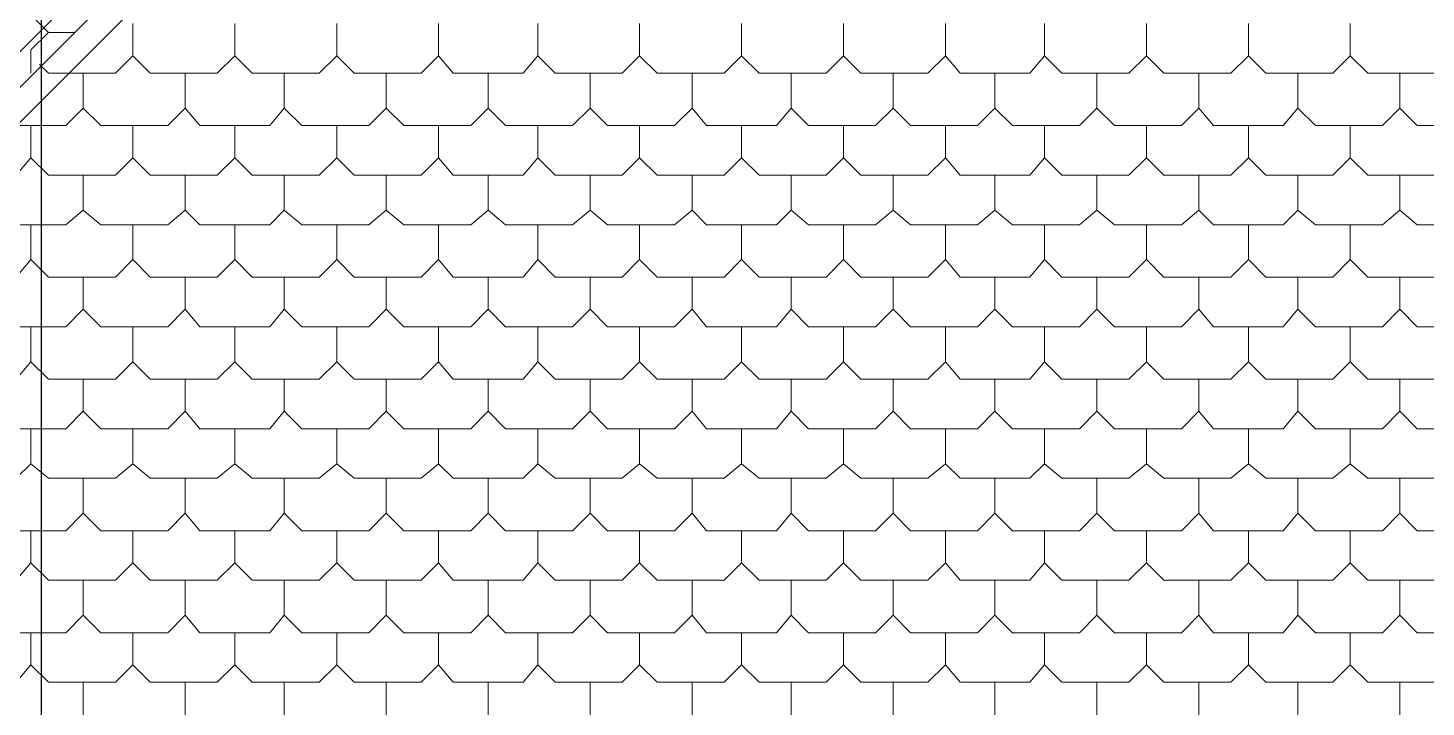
# Model space of a CAD drawing. Header units: millimetres. Extents: x -59 to 47, y 152 to 919.
# Drawn here: x -42.8 to -36.64, y 602.86 to 605.85 of the extents above; entities that cross this region are included whole.
import ezdxf

# ---------------------------------------------------------------- set-up
doc = ezdxf.new("R2010")
doc.units = ezdxf.units.MM
doc.layers.add('PDF_014408$BL-ROOF', color=7, linetype='Continuous')

msp = doc.modelspace()

# ---------------------------------------------------------------- linework, layer by layer
msp.add_line((-42.7365, 397.5642), (-42.7365, 918.7627))
at = {"layer": 'PDF_014408$BL-ROOF', "lineweight": 9}
for points in [[(-49.6944, 598.7245), (-40.2316, 608.1873), (-49.6944, 617.6501)], [(-5.2911, 598.7245), (-5.2911, 607.2), (-9.4968, 607.2), (-9.4968, 607.1743), (-32.5383, 607.1743), (-32.5383, 608.1873), (-40.2316, 608.1873), (-49.6944, 598.7245)]]:
    msp.add_lwpolyline(points, close=True, dxfattribs=at)
for points in [[(-49.6944, 617.4962), (-40.3855, 608.1873), (-49.6944, 598.8912)], [(-32.5383, 608.0847), (-40.1803, 608.0847), (-49.5405, 598.7245)], [(-42.7063, 606.2768), (-42.7832, 606.1998), (-42.7832, 605.9049), (-42.7063, 605.828), (-42.5909, 605.828)], [(-42.7447, 605.687), (-42.7063, 605.6485), (-42.4114, 605.6485), (-42.3344, 605.7254), (-42.3344, 605.8665)], [(-42.3344, 605.7254), (-42.2575, 605.6485), (-41.9626, 605.6485), (-41.8857, 605.7254), (-41.8857, 605.8665)], [(-41.8857, 605.7254), (-41.8087, 605.6485), (-41.5138, 605.6485), (-41.4369, 605.7254), (-41.4369, 605.8665)], [(-41.4369, 605.7254), (-41.3599, 605.6485), (-41.065, 605.6485), (-40.9881, 605.7254), (-40.9881, 605.8665)], [(-40.9881, 605.7254), (-40.924, 605.6485), (-40.6163, 605.6485), (-40.5521, 605.7254), (-40.5521, 605.8665)], [(-40.5521, 605.7254), (-40.4752, 605.6485), (-40.1803, 605.6485), (-40.1034, 605.7254), (-40.1034, 605.8665)], [(-40.1034, 605.7254), (-40.0264, 605.6485), (-39.7315, 605.6485), (-39.6546, 605.7254), (-39.6546, 605.8665)], [(-39.6546, 605.7254), (-39.5777, 605.6485), (-39.2827, 605.6485), (-39.2058, 605.7254), (-39.2058, 605.8665)], [(-39.2058, 605.7254), (-39.1289, 605.6485), (-38.834, 605.6485), (-38.757, 605.7254), (-38.757, 605.8665)], [(-38.757, 605.7254), (-38.6929, 605.6485), (-38.3852, 605.6485), (-38.3211, 605.7254), (-38.3211, 605.8665)], [(-38.3211, 605.7254), (-38.2441, 605.6485), (-37.9492, 605.6485), (-37.8723, 605.7254), (-37.8723, 605.8665)], [(-37.8723, 605.7254), (-37.7954, 605.6485), (-37.5005, 605.6485), (-37.4235, 605.7254), (-37.4235, 605.8665)], [(-37.4235, 605.7254), (-37.3466, 605.6485), (-37.0517, 605.6485), (-36.9747, 605.7254), (-36.9747, 605.8665)], [(-36.9747, 605.7254), (-36.8978, 605.6485), (-36.6029, 605.6485), (-36.526, 605.7254), (-36.526, 605.8665)], [(-42.7063, 605.828), (-42.7832, 605.7511), (-42.7832, 605.6485)], [(-42.9627, 605.4562), (-42.9243, 605.4177), (-42.6293, 605.4177), (-42.5524, 605.4946), (-42.5524, 605.6485)], [(-42.5524, 605.4946), (-42.4755, 605.4177), (-42.1806, 605.4177), (-42.1036, 605.4946), (-42.1036, 605.6485)], [(-42.1036, 605.4946), (-42.0395, 605.4177), (-41.7318, 605.4177), (-41.6677, 605.4946), (-41.6677, 605.6485)], [(-41.6677, 605.4946), (-41.5907, 605.4177), (-41.2958, 605.4177), (-41.2189, 605.4946), (-41.2189, 605.6485)], [(-41.2189, 605.4946), (-41.142, 605.4177), (-40.8471, 605.4177), (-40.7701, 605.4946), (-40.7701, 605.6485)], [(-40.7701, 605.4946), (-40.6932, 605.4177), (-40.3983, 605.4177), (-40.3213, 605.4946), (-40.3213, 605.6485)], [(-40.3213, 605.4946), (-40.2444, 605.4177), (-39.9495, 605.4177), (-39.8726, 605.4946), (-39.8726, 605.6485)], [(-39.8726, 605.4946), (-39.8085, 605.4177), (-39.5007, 605.4177), (-39.4366, 605.4946), (-39.4366, 605.6485)], [(-39.4366, 605.4946), (-39.3597, 605.4177), (-39.0648, 605.4177), (-38.9878, 605.4946), (-38.9878, 605.6485)], [(-38.9878, 605.4946), (-38.9109, 605.4177), (-38.616, 605.4177), (-38.5391, 605.4946), (-38.5391, 605.6485)], [(-38.5391, 605.4946), (-38.4621, 605.4177), (-38.1672, 605.4177), (-38.0903, 605.4946), (-38.0903, 605.6485)], [(-38.0903, 605.4946), (-38.0133, 605.4177), (-37.7184, 605.4177), (-37.6415, 605.4946), (-37.6415, 605.6485)], [(-37.6415, 605.4946), (-37.5774, 605.4177), (-37.2697, 605.4177), (-37.2055, 605.4946), (-37.2055, 605.6485)], [(-37.2055, 605.4946), (-37.1286, 605.4177), (-36.8337, 605.4177), (-36.7568, 605.4946), (-36.7568, 605.6485)], [(-36.7568, 605.4946), (-36.6798, 605.4177), (-36.3849, 605.4177), (-36.308, 605.4946), (-36.308, 605.6485)], [(-43.1807, 605.2382), (-43.1551, 605.1997), (-42.8473, 605.1997), (-42.7832, 605.2766), (-42.7832, 605.4177)], [(-42.7832, 605.2766), (-42.7063, 605.1997), (-42.4114, 605.1997), (-42.3344, 605.2766), (-42.3344, 605.4177)], [(-42.3344, 605.2766), (-42.2575, 605.1997), (-41.9626, 605.1997), (-41.8857, 605.2766), (-41.8857, 605.4177)], [(-41.8857, 605.2766), (-41.8087, 605.1997), (-41.5138, 605.1997), (-41.4369, 605.2766), (-41.4369, 605.4177)], [(-41.4369, 605.2766), (-41.3599, 605.1997), (-41.065, 605.1997), (-40.9881, 605.2766), (-40.9881, 605.4177)], [(-40.9881, 605.2766), (-40.924, 605.1997), (-40.6163, 605.1997), (-40.5521, 605.2766), (-40.5521, 605.4177)], [(-40.5521, 605.2766), (-40.4752, 605.1997), (-40.1803, 605.1997), (-40.1034, 605.2766), (-40.1034, 605.4177)], [(-40.1034, 605.2766), (-40.0264, 605.1997), (-39.7315, 605.1997), (-39.6546, 605.2766), (-39.6546, 605.4177)], [(-39.6546, 605.2766), (-39.5777, 605.1997), (-39.2827, 605.1997), (-39.2058, 605.2766), (-39.2058, 605.4177)], [(-39.2058, 605.2766), (-39.1289, 605.1997), (-38.834, 605.1997), (-38.757, 605.2766), (-38.757, 605.4177)], [(-38.757, 605.2766), (-38.6929, 605.1997), (-38.3852, 605.1997), (-38.3211, 605.2766), (-38.3211, 605.4177)], [(-38.3211, 605.2766), (-38.2441, 605.1997), (-37.9492, 605.1997), (-37.8723, 605.2766), (-37.8723, 605.4177)], [(-37.8723, 605.2766), (-37.7954, 605.1997), (-37.5005, 605.1997), (-37.4235, 605.2766), (-37.4235, 605.4177)], [(-37.4235, 605.2766), (-37.3466, 605.1997), (-37.0517, 605.1997), (-36.9747, 605.2766), (-36.9747, 605.4177)], [(-36.9747, 605.2766), (-36.8978, 605.1997), (-36.6029, 605.1997), (-36.526, 605.2766), (-36.526, 605.4177)], [(-43.0012, 605.0458), (-42.9243, 604.9817), (-42.6293, 604.9817), (-42.5524, 605.0458), (-42.5524, 605.1997)], [(-42.5524, 605.0458), (-42.4755, 604.9817), (-42.1806, 604.9817), (-42.1036, 605.0458), (-42.1036, 605.1997)], [(-42.1036, 605.0458), (-42.0395, 604.9817), (-41.7318, 604.9817), (-41.6677, 605.0458), (-41.6677, 605.1997)], [(-41.6677, 605.0458), (-41.5907, 604.9817), (-41.2958, 604.9817), (-41.2189, 605.0458), (-41.2189, 605.1997)], [(-41.2189, 605.0458), (-41.142, 604.9817), (-40.8471, 604.9817), (-40.7701, 605.0458), (-40.7701, 605.1997)], [(-40.7701, 605.0458), (-40.6932, 604.9817), (-40.3983, 604.9817), (-40.3213, 605.0458), (-40.3213, 605.1997)], [(-40.3213, 605.0458), (-40.2444, 604.9817), (-39.9495, 604.9817), (-39.8726, 605.0458), (-39.8726, 605.1997)], [(-39.8726, 605.0458), (-39.8085, 604.9817), (-39.5007, 604.9817), (-39.4366, 605.0458), (-39.4366, 605.1997)], [(-39.4366, 605.0458), (-39.3597, 604.9817), (-39.0648, 604.9817), (-38.9878, 605.0458), (-38.9878, 605.1997)], [(-38.9878, 605.0458), (-38.9109, 604.9817), (-38.616, 604.9817), (-38.5391, 605.0458), (-38.5391, 605.1997)], [(-38.5391, 605.0458), (-38.4621, 604.9817), (-38.1672, 604.9817), (-38.0903, 605.0458), (-38.0903, 605.1997)], [(-38.0903, 605.0458), (-38.0133, 604.9817), (-37.7184, 604.9817), (-37.6415, 605.0458), (-37.6415, 605.1997)], [(-37.6415, 605.0458), (-37.5774, 604.9817), (-37.2697, 604.9817), (-37.2055, 605.0458), (-37.2055, 605.1997)], [(-37.2055, 605.0458), (-37.1286, 604.9817), (-36.8337, 604.9817), (-36.7568, 605.0458), (-36.7568, 605.1997)], [(-36.7568, 605.0458), (-36.6798, 604.9817), (-36.3849, 604.9817), (-36.308, 605.0458), (-36.308, 605.1997)], [(-43.2192, 604.8279), (-43.1551, 604.7509), (-42.8473, 604.7509), (-42.7832, 604.8279), (-42.7832, 604.9817)], [(-42.7832, 604.8279), (-42.7063, 604.7509), (-42.4114, 604.7509), (-42.3344, 604.8279), (-42.3344, 604.9817)], [(-42.3344, 604.8279), (-42.2575, 604.7509), (-41.9626, 604.7509), (-41.8857, 604.8279), (-41.8857, 604.9817)], [(-41.8857, 604.8279), (-41.8087, 604.7509), (-41.5138, 604.7509), (-41.4369, 604.8279), (-41.4369, 604.9817)], [(-41.4369, 604.8279), (-41.3599, 604.7509), (-41.065, 604.7509), (-40.9881, 604.8279), (-40.9881, 604.9817)], [(-40.9881, 604.8279), (-40.924, 604.7509), (-40.6163, 604.7509), (-40.5521, 604.8279), (-40.5521, 604.9817)], [(-40.5521, 604.8279), (-40.4752, 604.7509), (-40.1803, 604.7509), (-40.1034, 604.8279), (-40.1034, 604.9817)], [(-40.1034, 604.8279), (-40.0264, 604.7509), (-39.7315, 604.7509), (-39.6546, 604.8279), (-39.6546, 604.9817)], [(-39.6546, 604.8279), (-39.5777, 604.7509), (-39.2827, 604.7509), (-39.2058, 604.8279), (-39.2058, 604.9817)], [(-39.2058, 604.8279), (-39.1289, 604.7509), (-38.834, 604.7509), (-38.757, 604.8279), (-38.757, 604.9817)], [(-38.757, 604.8279), (-38.6929, 604.7509), (-38.3852, 604.7509), (-38.3211, 604.8279), (-38.3211, 604.9817)], [(-38.3211, 604.8279), (-38.2441, 604.7509), (-37.9492, 604.7509), (-37.8723, 604.8279), (-37.8723, 604.9817)], [(-37.8723, 604.8279), (-37.7954, 604.7509), (-37.5005, 604.7509), (-37.4235, 604.8279), (-37.4235, 604.9817)], [(-37.4235, 604.8279), (-37.3466, 604.7509), (-37.0517, 604.7509), (-36.9747, 604.8279), (-36.9747, 604.9817)], [(-36.9747, 604.8279), (-36.8978, 604.7509), (-36.6029, 604.7509), (-36.526, 604.8279), (-36.526, 604.9817)], [(-43.0012, 604.6099), (-42.9243, 604.533), (-42.6293, 604.533), (-42.5524, 604.6099), (-42.5524, 604.7509)], [(-42.5524, 604.6099), (-42.4755, 604.533), (-42.1806, 604.533), (-42.1036, 604.6099), (-42.1036, 604.7509)], [(-42.1036, 604.6099), (-42.0395, 604.533), (-41.7318, 604.533), (-41.6677, 604.6099), (-41.6677, 604.7509)], [(-41.6677, 604.6099), (-41.5907, 604.533), (-41.2958, 604.533), (-41.2189, 604.6099), (-41.2189, 604.7509)], [(-41.2189, 604.6099), (-41.142, 604.533), (-40.8471, 604.533), (-40.7701, 604.6099), (-40.7701, 604.7509)], [(-40.7701, 604.6099), (-40.6932, 604.533), (-40.3983, 604.533), (-40.3213, 604.6099), (-40.3213, 604.7509)], [(-40.3213, 604.6099), (-40.2444, 604.533), (-39.9495, 604.533), (-39.8726, 604.6099), (-39.8726, 604.7509)], [(-39.8726, 604.6099), (-39.8085, 604.533), (-39.5007, 604.533), (-39.4366, 604.6099), (-39.4366, 604.7509)], [(-39.4366, 604.6099), (-39.3597, 604.533), (-39.0648, 604.533), (-38.9878, 604.6099), (-38.9878, 604.7509)], [(-38.9878, 604.6099), (-38.9109, 604.533), (-38.616, 604.533), (-38.5391, 604.6099), (-38.5391, 604.7509)], [(-38.5391, 604.6099), (-38.4621, 604.533), (-38.1672, 604.533), (-38.0903, 604.6099), (-38.0903, 604.7509)], [(-38.0903, 604.6099), (-38.0133, 604.533), (-37.7184, 604.533), (-37.6415, 604.6099), (-37.6415, 604.7509)], [(-37.6415, 604.6099), (-37.5774, 604.533), (-37.2697, 604.533), (-37.2055, 604.6099), (-37.2055, 604.7509)], [(-37.2055, 604.6099), (-37.1286, 604.533), (-36.8337, 604.533), (-36.7568, 604.6099), (-36.7568, 604.7509)], [(-36.7568, 604.6099), (-36.6798, 604.533), (-36.3849, 604.533), (-36.308, 604.6099), (-36.308, 604.7509)], [(-43.2192, 604.3791), (-43.1551, 604.3022), (-42.8473, 604.3022), (-42.7832, 604.3791), (-42.7832, 604.533)], [(-42.7832, 604.3791), (-42.7063, 604.3022), (-42.4114, 604.3022), (-42.3344, 604.3791), (-42.3344, 604.533)], [(-42.3344, 604.3791), (-42.2575, 604.3022), (-41.9626, 604.3022), (-41.8857, 604.3791), (-41.8857, 604.533)], [(-41.8857, 604.3791), (-41.8087, 604.3022), (-41.5138, 604.3022), (-41.4369, 604.3791), (-41.4369, 604.533)], [(-41.4369, 604.3791), (-41.3599, 604.3022), (-41.065, 604.3022), (-40.9881, 604.3791), (-40.9881, 604.533)], [(-40.9881, 604.3791), (-40.924, 604.3022), (-40.6163, 604.3022), (-40.5521, 604.3791), (-40.5521, 604.533)], [(-40.5521, 604.3791), (-40.4752, 604.3022), (-40.1803, 604.3022), (-40.1034, 604.3791), (-40.1034, 604.533)], [(-40.1034, 604.3791), (-40.0264, 604.3022), (-39.7315, 604.3022), (-39.6546, 604.3791), (-39.6546, 604.533)], [(-39.6546, 604.3791), (-39.5777, 604.3022), (-39.2827, 604.3022), (-39.2058, 604.3791), (-39.2058, 604.533)], [(-39.2058, 604.3791), (-39.1289, 604.3022), (-38.834, 604.3022), (-38.757, 604.3791), (-38.757, 604.533)], [(-38.757, 604.3791), (-38.6929, 604.3022), (-38.3852, 604.3022), (-38.3211, 604.3791), (-38.3211, 604.533)], [(-38.3211, 604.3791), (-38.2441, 604.3022), (-37.9492, 604.3022), (-37.8723, 604.3791), (-37.8723, 604.533)], [(-37.8723, 604.3791), (-37.7954, 604.3022), (-37.5005, 604.3022), (-37.4235, 604.3791), (-37.4235, 604.533)], [(-37.4235, 604.3791), (-37.3466, 604.3022), (-37.0517, 604.3022), (-36.9747, 604.3791), (-36.9747, 604.533)], [(-36.9747, 604.3791), (-36.8978, 604.3022), (-36.6029, 604.3022), (-36.526, 604.3791), (-36.526, 604.533)], [(-43.0012, 604.1611), (-42.9243, 604.0842), (-42.6293, 604.0842), (-42.5524, 604.1611), (-42.5524, 604.3022)], [(-42.5524, 604.1611), (-42.4755, 604.0842), (-42.1806, 604.0842), (-42.1036, 604.1611), (-42.1036, 604.3022)], [(-42.1036, 604.1611), (-42.0395, 604.0842), (-41.7318, 604.0842), (-41.6677, 604.1611), (-41.6677, 604.3022)], [(-41.6677, 604.1611), (-41.5907, 604.0842), (-41.2958, 604.0842), (-41.2189, 604.1611), (-41.2189, 604.3022)], [(-41.2189, 604.1611), (-41.142, 604.0842), (-40.8471, 604.0842), (-40.7701, 604.1611), (-40.7701, 604.3022)], [(-40.7701, 604.1611), (-40.6932, 604.0842), (-40.3983, 604.0842), (-40.3213, 604.1611), (-40.3213, 604.3022)], [(-40.3213, 604.1611), (-40.2444, 604.0842), (-39.9495, 604.0842), (-39.8726, 604.1611), (-39.8726, 604.3022)], [(-39.8726, 604.1611), (-39.8085, 604.0842), (-39.5007, 604.0842), (-39.4366, 604.1611), (-39.4366, 604.3022)], [(-39.4366, 604.1611), (-39.3597, 604.0842), (-39.0648, 604.0842), (-38.9878, 604.1611), (-38.9878, 604.3022)], [(-38.9878, 604.1611), (-38.9109, 604.0842), (-38.616, 604.0842), (-38.5391, 604.1611), (-38.5391, 604.3022)], [(-38.5391, 604.1611), (-38.4621, 604.0842), (-38.1672, 604.0842), (-38.0903, 604.1611), (-38.0903, 604.3022)], [(-38.0903, 604.1611), (-38.0133, 604.0842), (-37.7184, 604.0842), (-37.6415, 604.1611), (-37.6415, 604.3022)], [(-37.6415, 604.1611), (-37.5774, 604.0842), (-37.2697, 604.0842), (-37.2055, 604.1611), (-37.2055, 604.3022)], [(-37.2055, 604.1611), (-37.1286, 604.0842), (-36.8337, 604.0842), (-36.7568, 604.1611), (-36.7568, 604.3022)], [(-36.7568, 604.1611), (-36.6798, 604.0842), (-36.3849, 604.0842), (-36.308, 604.1611), (-36.308, 604.3022)], [(-43.2192, 603.9303), (-43.1551, 603.8662), (-42.8473, 603.8662), (-42.7832, 603.9303), (-42.7832, 604.0842)], [(-42.7832, 603.9303), (-42.7063, 603.8662), (-42.4114, 603.8662), (-42.3344, 603.9303), (-42.3344, 604.0842)], [(-42.3344, 603.9303), (-42.2575, 603.8662), (-41.9626, 603.8662), (-41.8857, 603.9303), (-41.8857, 604.0842)], [(-41.8857, 603.9303), (-41.8087, 603.8662), (-41.5138, 603.8662), (-41.4369, 603.9303), (-41.4369, 604.0842)], [(-41.4369, 603.9303), (-41.3599, 603.8662), (-41.065, 603.8662), (-40.9881, 603.9303), (-40.9881, 604.0842)], [(-40.9881, 603.9303), (-40.924, 603.8662), (-40.6163, 603.8662), (-40.5521, 603.9303), (-40.5521, 604.0842)], [(-40.5521, 603.9303), (-40.4752, 603.8662), (-40.1803, 603.8662), (-40.1034, 603.9303), (-40.1034, 604.0842)], [(-40.1034, 603.9303), (-40.0264, 603.8662), (-39.7315, 603.8662), (-39.6546, 603.9303), (-39.6546, 604.0842)], [(-39.6546, 603.9303), (-39.5777, 603.8662), (-39.2827, 603.8662), (-39.2058, 603.9303), (-39.2058, 604.0842)], [(-39.2058, 603.9303), (-39.1289, 603.8662), (-38.834, 603.8662), (-38.757, 603.9303), (-38.757, 604.0842)], [(-38.757, 603.9303), (-38.6929, 603.8662), (-38.3852, 603.8662), (-38.3211, 603.9303), (-38.3211, 604.0842)], [(-38.3211, 603.9303), (-38.2441, 603.8662), (-37.9492, 603.8662), (-37.8723, 603.9303), (-37.8723, 604.0842)], [(-37.8723, 603.9303), (-37.7954, 603.8662), (-37.5005, 603.8662), (-37.4235, 603.9303), (-37.4235, 604.0842)], [(-37.4235, 603.9303), (-37.3466, 603.8662), (-37.0517, 603.8662), (-36.9747, 603.9303), (-36.9747, 604.0842)], [(-36.9747, 603.9303), (-36.8978, 603.8662), (-36.6029, 603.8662), (-36.526, 603.9303), (-36.526, 604.0842)], [(-43.0012, 603.7123), (-42.9243, 603.6354), (-42.6293, 603.6354), (-42.5524, 603.7123), (-42.5524, 603.8662)], [(-42.5524, 603.7123), (-42.4755, 603.6354), (-42.1806, 603.6354), (-42.1036, 603.7123), (-42.1036, 603.8662)], [(-42.1036, 603.7123), (-42.0395, 603.6354), (-41.7318, 603.6354), (-41.6677, 603.7123), (-41.6677, 603.8662)], [(-41.6677, 603.7123), (-41.5907, 603.6354), (-41.2958, 603.6354), (-41.2189, 603.7123), (-41.2189, 603.8662)], [(-41.2189, 603.7123), (-41.142, 603.6354), (-40.8471, 603.6354), (-40.7701, 603.7123), (-40.7701, 603.8662)], [(-40.7701, 603.7123), (-40.6932, 603.6354), (-40.3983, 603.6354), (-40.3213, 603.7123), (-40.3213, 603.8662)], [(-40.3213, 603.7123), (-40.2444, 603.6354), (-39.9495, 603.6354), (-39.8726, 603.7123), (-39.8726, 603.8662)], [(-39.8726, 603.7123), (-39.8085, 603.6354), (-39.5007, 603.6354), (-39.4366, 603.7123), (-39.4366, 603.8662)], [(-39.4366, 603.7123), (-39.3597, 603.6354), (-39.0648, 603.6354), (-38.9878, 603.7123), (-38.9878, 603.8662)], [(-38.9878, 603.7123), (-38.9109, 603.6354), (-38.616, 603.6354), (-38.5391, 603.7123), (-38.5391, 603.8662)], [(-38.5391, 603.7123), (-38.4621, 603.6354), (-38.1672, 603.6354), (-38.0903, 603.7123), (-38.0903, 603.8662)], [(-38.0903, 603.7123), (-38.0133, 603.6354), (-37.7184, 603.6354), (-37.6415, 603.7123), (-37.6415, 603.8662)], [(-37.6415, 603.7123), (-37.5774, 603.6354), (-37.2697, 603.6354), (-37.2055, 603.7123), (-37.2055, 603.8662)], [(-37.2055, 603.7123), (-37.1286, 603.6354), (-36.8337, 603.6354), (-36.7568, 603.7123), (-36.7568, 603.8662)], [(-36.7568, 603.7123), (-36.6798, 603.6354), (-36.3849, 603.6354), (-36.308, 603.7123), (-36.308, 603.8662)], [(-43.2192, 603.4944), (-43.1551, 603.4174), (-42.8473, 603.4174), (-42.7832, 603.4944), (-42.7832, 603.6354)], [(-42.7832, 603.4944), (-42.7063, 603.4174), (-42.4114, 603.4174), (-42.3344, 603.4944), (-42.3344, 603.6354)], [(-42.3344, 603.4944), (-42.2575, 603.4174), (-41.9626, 603.4174), (-41.8857, 603.4944), (-41.8857, 603.6354)], [(-41.8857, 603.4944), (-41.8087, 603.4174), (-41.5138, 603.4174), (-41.4369, 603.4944), (-41.4369, 603.6354)], [(-41.4369, 603.4944), (-41.3599, 603.4174), (-41.065, 603.4174), (-40.9881, 603.4944), (-40.9881, 603.6354)], [(-40.9881, 603.4944), (-40.924, 603.4174), (-40.6163, 603.4174), (-40.5521, 603.4944), (-40.5521, 603.6354)], [(-40.5521, 603.4944), (-40.4752, 603.4174), (-40.1803, 603.4174), (-40.1034, 603.4944), (-40.1034, 603.6354)], [(-40.1034, 603.4944), (-40.0264, 603.4174), (-39.7315, 603.4174), (-39.6546, 603.4944), (-39.6546, 603.6354)], [(-39.6546, 603.4944), (-39.5777, 603.4174), (-39.2827, 603.4174), (-39.2058, 603.4944), (-39.2058, 603.6354)], [(-39.2058, 603.4944), (-39.1289, 603.4174), (-38.834, 603.4174), (-38.757, 603.4944), (-38.757, 603.6354)], [(-38.757, 603.4944), (-38.6929, 603.4174), (-38.3852, 603.4174), (-38.3211, 603.4944), (-38.3211, 603.6354)], [(-38.3211, 603.4944), (-38.2441, 603.4174), (-37.9492, 603.4174), (-37.8723, 603.4944), (-37.8723, 603.6354)], [(-37.8723, 603.4944), (-37.7954, 603.4174), (-37.5005, 603.4174), (-37.4235, 603.4944), (-37.4235, 603.6354)], [(-37.4235, 603.4944), (-37.3466, 603.4174), (-37.0517, 603.4174), (-36.9747, 603.4944), (-36.9747, 603.6354)], [(-36.9747, 603.4944), (-36.8978, 603.4174), (-36.6029, 603.4174), (-36.526, 603.4944), (-36.526, 603.6354)], [(-43.0012, 603.2636), (-42.9243, 603.1866), (-42.6293, 603.1866), (-42.5524, 603.2636), (-42.5524, 603.4174)], [(-42.5524, 603.2636), (-42.4755, 603.1866), (-42.1806, 603.1866), (-42.1036, 603.2636), (-42.1036, 603.4174)], [(-42.1036, 603.2636), (-42.0395, 603.1866), (-41.7318, 603.1866), (-41.6677, 603.2636), (-41.6677, 603.4174)], [(-41.6677, 603.2636), (-41.5907, 603.1866), (-41.2958, 603.1866), (-41.2189, 603.2636), (-41.2189, 603.4174)], [(-41.2189, 603.2636), (-41.142, 603.1866), (-40.8471, 603.1866), (-40.7701, 603.2636), (-40.7701, 603.4174)], [(-40.7701, 603.2636), (-40.6932, 603.1866), (-40.3983, 603.1866), (-40.3213, 603.2636), (-40.3213, 603.4174)], [(-40.3213, 603.2636), (-40.2444, 603.1866), (-39.9495, 603.1866), (-39.8726, 603.2636), (-39.8726, 603.4174)], [(-39.8726, 603.2636), (-39.8085, 603.1866), (-39.5007, 603.1866), (-39.4366, 603.2636), (-39.4366, 603.4174)], [(-39.4366, 603.2636), (-39.3597, 603.1866), (-39.0648, 603.1866), (-38.9878, 603.2636), (-38.9878, 603.4174)], [(-38.9878, 603.2636), (-38.9109, 603.1866), (-38.616, 603.1866), (-38.5391, 603.2636), (-38.5391, 603.4174)], [(-38.5391, 603.2636), (-38.4621, 603.1866), (-38.1672, 603.1866), (-38.0903, 603.2636), (-38.0903, 603.4174)], [(-38.0903, 603.2636), (-38.0133, 603.1866), (-37.7184, 603.1866), (-37.6415, 603.2636), (-37.6415, 603.4174)], [(-37.6415, 603.2636), (-37.5774, 603.1866), (-37.2697, 603.1866), (-37.2055, 603.2636), (-37.2055, 603.4174)], [(-37.2055, 603.2636), (-37.1286, 603.1866), (-36.8337, 603.1866), (-36.7568, 603.2636), (-36.7568, 603.4174)], [(-36.7568, 603.2636), (-36.6798, 603.1866), (-36.3849, 603.1866), (-36.308, 603.2636), (-36.308, 603.4174)], [(-43.2192, 603.0456), (-43.1551, 602.9686), (-42.8473, 602.9686), (-42.7832, 603.0456), (-42.7832, 603.1866)], [(-42.7832, 603.0456), (-42.7063, 602.9686), (-42.4114, 602.9686), (-42.3344, 603.0456), (-42.3344, 603.1866)], [(-42.3344, 603.0456), (-42.2575, 602.9686), (-41.9626, 602.9686), (-41.8857, 603.0456), (-41.8857, 603.1866)], [(-41.8857, 603.0456), (-41.8087, 602.9686), (-41.5138, 602.9686), (-41.4369, 603.0456), (-41.4369, 603.1866)], [(-41.4369, 603.0456), (-41.3599, 602.9686), (-41.065, 602.9686), (-40.9881, 603.0456), (-40.9881, 603.1866)], [(-40.9881, 603.0456), (-40.924, 602.9686), (-40.6163, 602.9686), (-40.5521, 603.0456), (-40.5521, 603.1866)], [(-40.5521, 603.0456), (-40.4752, 602.9686), (-40.1803, 602.9686), (-40.1034, 603.0456), (-40.1034, 603.1866)], [(-40.1034, 603.0456), (-40.0264, 602.9686), (-39.7315, 602.9686), (-39.6546, 603.0456), (-39.6546, 603.1866)], [(-39.6546, 603.0456), (-39.5777, 602.9686), (-39.2827, 602.9686), (-39.2058, 603.0456), (-39.2058, 603.1866)], [(-39.2058, 603.0456), (-39.1289, 602.9686), (-38.834, 602.9686), (-38.757, 603.0456), (-38.757, 603.1866)], [(-38.757, 603.0456), (-38.6929, 602.9686), (-38.3852, 602.9686), (-38.3211, 603.0456), (-38.3211, 603.1866)], [(-38.3211, 603.0456), (-38.2441, 602.9686), (-37.9492, 602.9686), (-37.8723, 603.0456), (-37.8723, 603.1866)], [(-37.8723, 603.0456), (-37.7954, 602.9686), (-37.5005, 602.9686), (-37.4235, 603.0456), (-37.4235, 603.1866)], [(-37.4235, 603.0456), (-37.3466, 602.9686), (-37.0517, 602.9686), (-36.9747, 603.0456), (-36.9747, 603.1866)], [(-36.9747, 603.0456), (-36.8978, 602.9686), (-36.6029, 602.9686), (-36.526, 603.0456), (-36.526, 603.1866)], [(-43.0012, 602.8148), (-42.9243, 602.7507), (-42.6293, 602.7507), (-42.5524, 602.8148), (-42.5524, 602.9686)], [(-42.5524, 602.8148), (-42.4755, 602.7507), (-42.1806, 602.7507), (-42.1036, 602.8148), (-42.1036, 602.9686)], [(-42.1036, 602.8148), (-42.0395, 602.7507), (-41.7318, 602.7507), (-41.6677, 602.8148), (-41.6677, 602.9686)], [(-41.6677, 602.8148), (-41.5907, 602.7507), (-41.2958, 602.7507), (-41.2189, 602.8148), (-41.2189, 602.9686)], [(-41.2189, 602.8148), (-41.142, 602.7507), (-40.8471, 602.7507), (-40.7701, 602.8148), (-40.7701, 602.9686)], [(-40.7701, 602.8148), (-40.6932, 602.7507), (-40.3983, 602.7507), (-40.3213, 602.8148), (-40.3213, 602.9686)], [(-40.3213, 602.8148), (-40.2444, 602.7507), (-39.9495, 602.7507), (-39.8726, 602.8148), (-39.8726, 602.9686)], [(-39.8726, 602.8148), (-39.8085, 602.7507), (-39.5007, 602.7507), (-39.4366, 602.8148), (-39.4366, 602.9686)], [(-39.4366, 602.8148), (-39.3597, 602.7507), (-39.0648, 602.7507), (-38.9878, 602.8148), (-38.9878, 602.9686)], [(-38.9878, 602.8148), (-38.9109, 602.7507), (-38.616, 602.7507), (-38.5391, 602.8148), (-38.5391, 602.9686)], [(-38.5391, 602.8148), (-38.4621, 602.7507), (-38.1672, 602.7507), (-38.0903, 602.8148), (-38.0903, 602.9686)], [(-38.0903, 602.8148), (-38.0133, 602.7507), (-37.7184, 602.7507), (-37.6415, 602.8148), (-37.6415, 602.9686)], [(-37.6415, 602.8148), (-37.5774, 602.7507), (-37.2697, 602.7507), (-37.2055, 602.8148), (-37.2055, 602.9686)], [(-37.2055, 602.8148), (-37.1286, 602.7507), (-36.8337, 602.7507), (-36.7568, 602.8148), (-36.7568, 602.9686)]]:
    msp.add_lwpolyline(points, dxfattribs=at)

doc.saveas('drawing.dxf')
